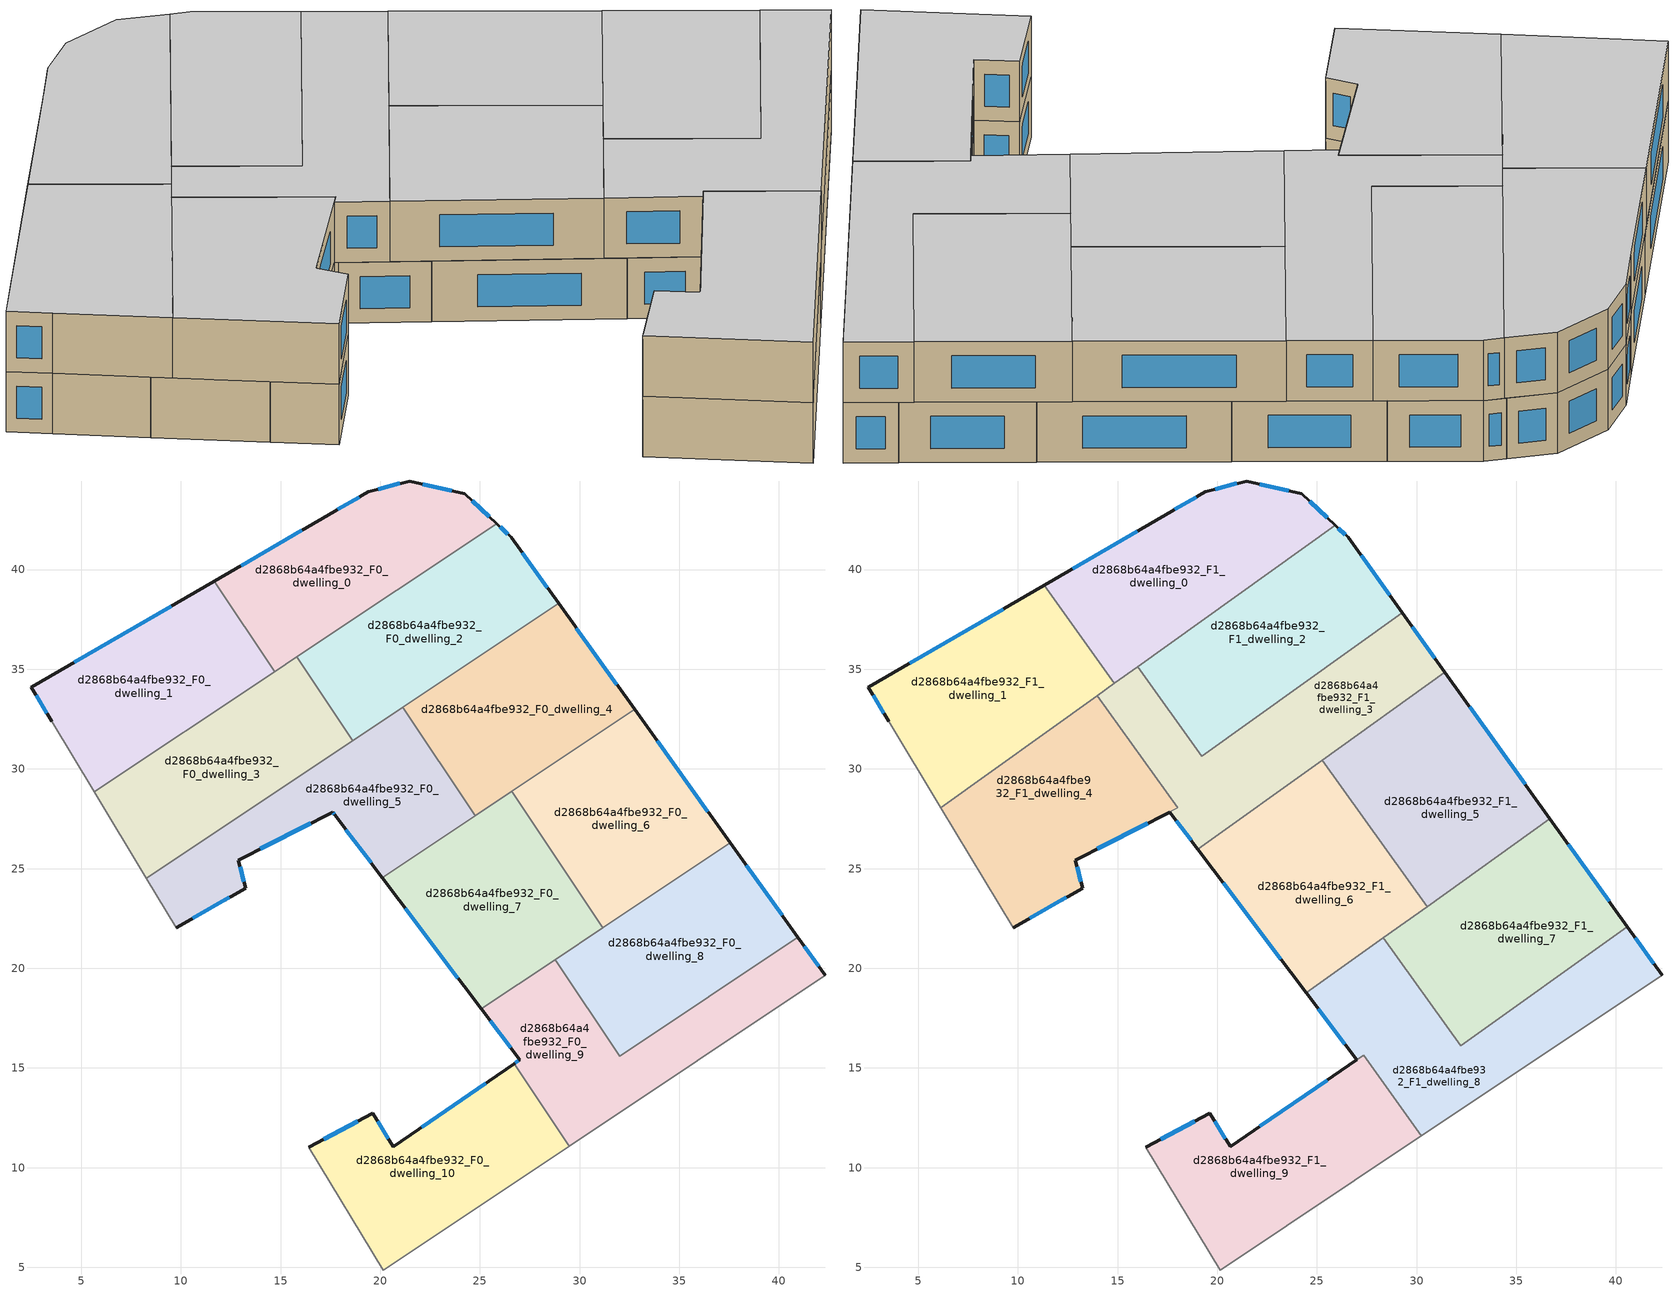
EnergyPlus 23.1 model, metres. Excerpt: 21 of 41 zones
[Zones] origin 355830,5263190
d2868b64a4fbe932_F0_dwelling_0
 floor ground (EU_floor_Construction): 24.25,43.8 25.84,42.3 14.7,34.87 11.67,39.42 17.41,42.74 19.41,43.92 21.48,44.44 z0
 wall outside (EU_wall_Construction): 25.84,42.3 24.25,43.8 21.48,44.44 19.41,43.92 17.41,42.74 11.67,39.42 z0:3
 wall to d2868b64a4fbe932_F0_dwelling_1 (EU_wall_Construction): 11.67,39.42 14.7,34.87 z0:3
 wall to d2868b64a4fbe932_F0_dwelling_2 (EU_wall_Construction): 15.81,35.62 25.84,42.3 z0:3
 wall to d2868b64a4fbe932_F0_dwelling_3 (EU_wall_Construction): 14.7,34.87 15.81,35.62 z0:3
 window (EU_Window_Construction): 25.47,42.65 24.62,43.45 / 16.06,41.96 13.02,40.2 / 18.94,43.64 17.88,43.02 / 20.99,44.32 19.89,44.04 / 23.6,43.95 22.13,44.29 z0.7:2.3
d2868b64a4fbe932_F0_dwelling_1
 floor ground (EU_floor_Construction): 11.67,39.42 14.7,34.87 5.66,28.85 3.51,32.4 2.5,34.1 z0
 wall outside (EU_wall_Construction): 11.67,39.42 2.5,34.1 3.51,32.4 z0:3
 wall adiabatic (EU_wall_Construction): 3.51,32.4 5.66,28.85 z0:3
 wall to d2868b64a4fbe932_F0_dwelling_3 (EU_wall_Construction): 5.66,28.85 14.7,34.87 z0:3
 window (EU_Window_Construction): 2.74,33.7 3.28,32.8 / 9.52,38.17 4.65,35.35 z0.7:2.3
d2868b64a4fbe932_F0_dwelling_10
 floor ground (EU_floor_Construction): 26.72,15.21 29.47,11.08 20.15,4.87 16.42,11.03 19.63,12.72 20.66,11.06 z0
 wall outside (EU_wall_Construction): 26.72,15.21 20.66,11.06 19.63,12.72 16.42,11.03 z0:3
 wall to d2868b64a4fbe932_F0_dwelling_9 (EU_wall_Construction): 29.47,11.08 26.72,15.21 z0:3
 wall adiabatic (EU_wall_Construction): 16.42,11.03 20.15,4.87 29.47,11.08 z0:3
 window (EU_Window_Construction): 20.41,11.45 19.87,12.33 / 25.29,14.24 22.08,12.03 / 18.87,12.32 17.17,11.43 z0.7:2.3
d2868b64a4fbe932_F0_dwelling_2
 floor ground (EU_floor_Construction): 26.58,41.62 28.95,38.31 18.61,31.42 15.81,35.62 25.84,42.3 z0
 wall outside (EU_wall_Construction): 28.95,38.31 26.58,41.62 25.84,42.3 z0:3
 wall to d2868b64a4fbe932_F0_dwelling_3 (EU_wall_Construction): 15.81,35.62 18.61,31.42 z0:3
 wall to d2868b64a4fbe932_F0_dwelling_4 (EU_wall_Construction): 21.14,33.1 28.95,38.31 z0:3
 wall to d2868b64a4fbe932_F0_dwelling_5 (EU_wall_Construction): 18.61,31.42 21.14,33.1 z0:3
 window (EU_Window_Construction): 28.39,39.08 27.13,40.84 / 26.4,41.78 26.02,42.14 z0.7:2.3
 ceiling adiabatic (EU_roof_Construction): 18.65,31.44 17.93,32.44 18.61,31.42 z3
d2868b64a4fbe932_F0_dwelling_3
 floor ground (EU_floor_Construction): 15.81,35.62 18.61,31.42 8.27,24.53 5.66,28.85 z0
 wall adiabatic (EU_wall_Construction): 5.66,28.85 8.27,24.53 z0:3
 wall to d2868b64a4fbe932_F0_dwelling_5 (EU_wall_Construction): 8.27,24.53 18.61,31.42 z0:3
 ceiling adiabatic (EU_roof_Construction): 18.61,31.42 17.93,32.44 16.01,35.13 13.98,33.68 16.57,30.06 z3
d2868b64a4fbe932_F0_dwelling_4
 floor ground (EU_floor_Construction): 28.95,38.31 32.76,32.98 24.77,27.66 21.14,33.1 z0
 wall outside (EU_wall_Construction): 32.76,32.98 28.95,38.31 z0:3
 wall to d2868b64a4fbe932_F0_dwelling_5 (EU_wall_Construction): 21.14,33.1 24.77,27.66 z0:3
 wall to d2868b64a4fbe932_F0_dwelling_6 (EU_wall_Construction): 26.59,28.87 32.76,32.98 z0:3
 wall to d2868b64a4fbe932_F0_dwelling_7 (EU_wall_Construction): 24.77,27.66 26.59,28.87 z0:3
 window (EU_Window_Construction): 31.87,34.23 29.84,37.06 z0.7:2.3
d2868b64a4fbe932_F0_dwelling_5
 floor ground (EU_floor_Construction): 21.14,33.1 24.77,27.66 20.1,24.54 17.72,27.7 17.62,27.84 12.88,25.42 13.25,24.02 9.78,22.04 8.27,24.53 z0
 wall outside (EU_wall_Construction): 9.78,22.04 13.25,24.02 12.88,25.42 17.62,27.84 17.72,27.7 20.1,24.54 z0:3
 wall adiabatic (EU_wall_Construction): 8.27,24.53 9.78,22.04 z0:3
 wall to d2868b64a4fbe932_F0_dwelling_7 (EU_wall_Construction): 20.1,24.54 24.77,27.66 z0:3
 window (EU_Window_Construction): 18.28,26.96 19.54,25.29 / 17.64,27.81 17.69,27.73 / 13.99,25.99 16.51,27.27 / 13.16,24.35 12.97,25.09 / 10.59,22.5 12.44,23.55 z0.7:2.3
d2868b64a4fbe932_F0_dwelling_6
 floor ground (EU_floor_Construction): 32.76,32.98 37.55,26.29 31.15,22.03 26.59,28.87 z0
 wall outside (EU_wall_Construction): 37.55,26.29 32.76,32.98 z0:3
 wall to d2868b64a4fbe932_F0_dwelling_7 (EU_wall_Construction): 26.59,28.87 31.15,22.03 z0:3
 wall to d2868b64a4fbe932_F0_dwelling_8 (EU_wall_Construction): 31.15,22.03 37.55,26.29 z0:3
 window (EU_Window_Construction): 36.43,27.86 33.89,31.41 z0.7:2.3
d2868b64a4fbe932_F0_dwelling_7
 floor ground (EU_floor_Construction): 26.59,28.87 31.15,22.03 25.07,17.97 20.1,24.54 z0
 wall outside (EU_wall_Construction): 20.1,24.54 25.07,17.97 z0:3
 wall to d2868b64a4fbe932_F0_dwelling_9 (EU_wall_Construction): 25.07,17.97 28.77,20.44 z0:3
 wall to d2868b64a4fbe932_F0_dwelling_8 (EU_wall_Construction): 28.77,20.44 31.15,22.03 z0:3
 window (EU_Window_Construction): 21.27,23 23.9,19.51 z0.7:2.3
d2868b64a4fbe932_F0_dwelling_8
 floor ground (EU_floor_Construction): 37.55,26.29 40.95,21.55 32.01,15.58 28.77,20.44 z0
 wall outside (EU_wall_Construction): 40.95,21.55 37.55,26.29 z0:3
 wall to d2868b64a4fbe932_F0_dwelling_9 (EU_wall_Construction): 28.77,20.44 32.01,15.58 40.95,21.55 z0:3
 window (EU_Window_Construction): 40.16,22.66 38.35,25.18 z0.7:2.3
 ceiling adiabatic (EU_roof_Construction): 40.56,22.1 37.55,26.29 29,20.59 32.21,16.12 z3
d2868b64a4fbe932_F0_dwelling_9
 floor ground (EU_floor_Construction): 40.95,21.55 42.32,19.64 29.47,11.08 26.72,15.21 27,15.41 25.07,17.97 28.77,20.44 32.01,15.58 z0
 wall outside (EU_wall_Construction): 42.32,19.64 40.95,21.55 / 25.07,17.97 27,15.41 26.72,15.21 z0:3
 wall adiabatic (EU_wall_Construction): 29.47,11.08 42.32,19.64 z0:3
 window (EU_Window_Construction): 42,20.09 41.27,21.1 / 26.93,15.36 26.78,15.26 / 25.52,17.37 26.55,16.01 z0.7:2.3
d2868b64a4fbe932_F1_dwelling_0
 floor to d2868b64a4fbe932_F0_dwelling_0 (EU_floor_Construction): 24.25,43.8 25.84,42.3 14.7,34.87 11.67,39.41 17.41,42.74 19.41,43.92 21.48,44.44 z3
 floor to d2868b64a4fbe932_F0_dwelling_2 (EU_floor_Construction): 25.92,42.23 16.1,35.19 15.81,35.62 25.84,42.3 z3
 floor to d2868b64a4fbe932_F0_dwelling_1 (EU_floor_Construction): 11.67,39.41 14.7,34.87 14.52,34.75 11.33,39.22 z3
 floor to d2868b64a4fbe932_F0_dwelling_3 (EU_floor_Construction): 15.81,35.62 16.1,35.19 14.85,34.3 14.52,34.75 z3
 wall outside (EU_wall_Construction): 25.92,42.23 24.25,43.8 21.48,44.44 19.41,43.92 17.41,42.74 11.33,39.22 z3:6
 wall to d2868b64a4fbe932_F1_dwelling_1 (EU_wall_Construction): 11.33,39.22 14.85,34.3 z3:6
 wall to d2868b64a4fbe932_F1_dwelling_2 (EU_wall_Construction): 16.01,35.13 25.92,42.23 z3:6
 wall to d2868b64a4fbe932_F1_dwelling_3 (EU_wall_Construction): 14.85,34.3 16.01,35.13 z3:6
 window (EU_Window_Construction): 25.53,42.6 24.64,43.43 / 15.98,41.91 12.76,40.04 / 18.94,43.64 17.88,43.02 / 20.99,44.32 19.89,44.04 / 23.6,43.95 22.13,44.29 z3.7:5.3
 ceiling to d2868b64a4fbe932_F2_dwelling_0 (EU_floor_Construction): 25.92,42.23 24.25,43.8 21.48,44.44 19.41,43.92 17.41,42.74 11.33,39.22 14.85,34.3 z6
d2868b64a4fbe932_F1_dwelling_1
 floor to d2868b64a4fbe932_F0_dwelling_1 (EU_floor_Construction): 11.33,39.22 14.52,34.75 5.66,28.85 3.51,32.4 2.5,34.1 z3
 floor to d2868b64a4fbe932_F0_dwelling_3 (EU_floor_Construction): 14.52,34.76 14.85,34.3 6.13,28.06 5.66,28.85 z3
 wall outside (EU_wall_Construction): 11.33,39.22 2.5,34.1 3.51,32.4 z3:6
 wall adiabatic (EU_wall_Construction): 3.51,32.4 6.13,28.06 z3:6
 wall to d2868b64a4fbe932_F1_dwelling_4 (EU_wall_Construction): 6.13,28.06 13.98,33.68 z3:6
 wall to d2868b64a4fbe932_F1_dwelling_3 (EU_wall_Construction): 13.98,33.68 14.85,34.3 z3:6
 window (EU_Window_Construction): 2.74,33.7 3.28,32.8 / 9.25,38.02 4.57,35.3 z3.7:5.3
 ceiling to d2868b64a4fbe932_F2_dwelling_1 (EU_floor_Construction): 14.85,34.3 11.33,39.22 2.5,34.1 3.51,32.4 6.13,28.06 z6
d2868b64a4fbe932_F1_dwelling_2
 floor to d2868b64a4fbe932_F0_dwelling_2 (EU_floor_Construction): 26.58,41.62 28.95,38.31 18.65,31.44 17.93,32.44 16.1,35.19 25.92,42.23 z3
 floor to d2868b64a4fbe932_F0_dwelling_4 (EU_floor_Construction): 28.95,38.31 29.29,37.83 21.64,32.36 21.14,33.1 z3
 floor to d2868b64a4fbe932_F0_dwelling_3 (EU_floor_Construction): 16.1,35.19 17.93,32.44 16.01,35.13 z3
 floor to d2868b64a4fbe932_F0_dwelling_5 (EU_floor_Construction): 21.14,33.1 21.64,32.36 19.23,30.63 18.65,31.44 z3
 wall outside (EU_wall_Construction): 29.29,37.83 26.58,41.62 25.92,42.23 z3:6
 wall to d2868b64a4fbe932_F1_dwelling_3 (EU_wall_Construction): 16.01,35.13 19.23,30.63 29.29,37.83 z3:6
 window (EU_Window_Construction): 28.65,38.72 27.21,40.73 / 26.42,41.76 26.08,42.08 z3.7:5.3
 ceiling to d2868b64a4fbe932_F2_dwelling_2 (EU_floor_Construction): 29.29,37.83 26.58,41.62 25.92,42.23 16.01,35.13 19.23,30.63 z6
d2868b64a4fbe932_F1_dwelling_3
 floor to d2868b64a4fbe932_F0_dwelling_4 (EU_floor_Construction): 29.29,37.83 31.42,34.85 23.67,29.3 21.64,32.36 z3
 floor to d2868b64a4fbe932_F0_dwelling_5 (EU_floor_Construction): 21.64,32.36 23.67,29.3 19.02,25.97 17.62,27.84 15.94,26.98 18.01,28.04 16.57,30.06 18.65,31.44 19.23,30.63 z3
 floor adiabatic (EU_floor_Construction): 16.01,35.13 18.65,31.44 16.57,30.06 13.98,33.68 z3; 18.01,28.04 15.94,26.98 12.88,25.42 z3
 wall outside (EU_wall_Construction): 31.42,34.85 29.29,37.83 / 12.88,25.42 17.62,27.84 19.02,25.97 z3:6
 wall to d2868b64a4fbe932_F1_dwelling_4 (EU_wall_Construction): 13.98,33.68 18.01,28.04 12.88,25.42 z3:6
 wall to d2868b64a4fbe932_F1_dwelling_6 (EU_wall_Construction): 19.02,25.97 25.27,30.45 z3:6
 wall to d2868b64a4fbe932_F1_dwelling_5 (EU_wall_Construction): 25.27,30.45 31.42,34.85 z3:6
 window (EU_Window_Construction): 30.92,35.55 29.79,37.13 / 17.95,27.4 18.69,26.41 / 13.99,25.99 16.51,27.27 z3.7:5.3
 ceiling to d2868b64a4fbe932_F2_dwelling_3 (EU_floor_Construction): 31.42,34.85 29.29,37.83 19.23,30.63 16.01,35.13 13.98,33.68 18.01,28.04 12.88,25.42 17.62,27.84 19.02,25.97 z6
d2868b64a4fbe932_F1_dwelling_4
 floor to d2868b64a4fbe932_F0_dwelling_3 (EU_floor_Construction): 13.98,33.68 16.57,30.06 8.27,24.53 6.13,28.06 z3
 floor to d2868b64a4fbe932_F0_dwelling_5 (EU_floor_Construction): 16.57,30.06 18.01,28.04 12.88,25.41 13.25,24.02 9.78,22.04 8.27,24.53 z3
 wall outside (EU_wall_Construction): 9.78,22.04 13.25,24.02 12.88,25.41 z3:6
 wall adiabatic (EU_wall_Construction): 6.13,28.06 9.78,22.04 z3:6
 window (EU_Window_Construction): 13.16,24.35 12.97,25.08 / 10.59,22.5 12.44,23.55 z3.7:5.3
 ceiling to d2868b64a4fbe932_F2_dwelling_4 (EU_floor_Construction): 13.25,24.02 12.88,25.41 18.01,28.04 13.98,33.68 6.13,28.06 9.78,22.04 z6
d2868b64a4fbe932_F1_dwelling_5
 floor to d2868b64a4fbe932_F0_dwelling_6 (EU_floor_Construction): 32.76,32.98 36.69,27.5 30.53,23.1 29.17,24.99 26.59,28.87 z3
 floor to d2868b64a4fbe932_F0_dwelling_4 (EU_floor_Construction): 31.42,34.85 32.76,32.98 26.46,28.78 25.27,30.45 z3
 floor to d2868b64a4fbe932_F0_dwelling_7 (EU_floor_Construction): 26.59,28.87 29.17,24.99 26.46,28.78 z3
 wall outside (EU_wall_Construction): 36.69,27.5 31.42,34.85 z3:6
 wall to d2868b64a4fbe932_F1_dwelling_6 (EU_wall_Construction): 25.27,30.45 30.53,23.1 z3:6
 wall to d2868b64a4fbe932_F1_dwelling_7 (EU_wall_Construction): 30.53,23.1 36.69,27.5 z3:6
 window (EU_Window_Construction): 35.45,29.23 32.66,33.12 z3.7:5.3
 ceiling to d2868b64a4fbe932_F2_dwelling_5 (EU_floor_Construction): 36.69,27.5 31.42,34.85 25.27,30.45 30.53,23.1 z6
d2868b64a4fbe932_F1_dwelling_6
 floor to d2868b64a4fbe932_F0_dwelling_5 (EU_floor_Construction): 23.67,29.3 24.77,27.66 20.1,24.55 19.02,25.97 z3
 floor to d2868b64a4fbe932_F0_dwelling_7 (EU_floor_Construction): 26.46,28.78 29.17,24.99 30.47,23.05 24.47,18.76 20.1,24.55 z3
 floor to d2868b64a4fbe932_F0_dwelling_6 (EU_floor_Construction): 29.17,24.99 30.53,23.1 30.47,23.05 z3
 floor to d2868b64a4fbe932_F0_dwelling_4 (EU_floor_Construction): 25.27,30.45 26.46,28.78 24.77,27.66 23.67,29.3 z3
 wall outside (EU_wall_Construction): 19.02,25.97 24.47,18.76 z3:6
 wall to d2868b64a4fbe932_F1_dwelling_8 (EU_wall_Construction): 24.47,18.76 28.33,21.53 z3:6
 wall to d2868b64a4fbe932_F1_dwelling_7 (EU_wall_Construction): 28.33,21.53 30.53,23.1 z3:6
 window (EU_Window_Construction): 20.3,24.28 23.19,20.46 z3.7:5.3
 ceiling to d2868b64a4fbe932_F2_dwelling_6 (EU_floor_Construction): 30.53,23.1 25.27,30.45 19.02,25.97 24.47,18.76 z6
d2868b64a4fbe932_F1_dwelling_7
 floor to d2868b64a4fbe932_F0_dwelling_6 (EU_floor_Construction): 36.69,27.5 37.55,26.29 31.15,22.03 30.47,23.05 30.53,23.1 z3
 floor to d2868b64a4fbe932_F0_dwelling_7 (EU_floor_Construction): 30.47,23.05 31.15,22.03 29,20.59 28.33,21.53 z3
 floor adiabatic (EU_floor_Construction): 37.55,26.29 36.69,27.5 30.53,23.1 30.47,23.05 36.69,27.5 40.56,22.1 32.21,16.12 29,20.59 z3
 wall outside (EU_wall_Construction): 40.56,22.1 36.69,27.5 z3:6
 wall to d2868b64a4fbe932_F1_dwelling_8 (EU_wall_Construction): 28.33,21.53 32.21,16.12 40.56,22.1 z3:6
 window (EU_Window_Construction): 39.65,23.37 37.6,26.23 z3.7:5.3
 ceiling to d2868b64a4fbe932_F2_dwelling_7 (EU_floor_Construction): 40.56,22.1 36.69,27.5 28.33,21.53 32.21,16.12 z6
d2868b64a4fbe932_F1_dwelling_8
 floor to d2868b64a4fbe932_F0_dwelling_7 (EU_floor_Construction): 28.33,21.53 29,20.59 25.07,17.97 24.47,18.76 z3
 floor to d2868b64a4fbe932_F0_dwelling_9 (EU_floor_Construction): 40.95,21.55 42.32,19.64 30.24,11.6 27.35,15.64 27,15.41 25.07,17.97 28.77,20.44 32.01,15.58 z3
 floor to d2868b64a4fbe932_F0_dwelling_8 (EU_floor_Construction): 40.56,22.1 40.95,21.55 32.01,15.58 28.77,20.44 29,20.59 32.21,16.12 z3
 wall outside (EU_wall_Construction): 42.32,19.64 40.56,22.1 / 24.47,18.76 27,15.41 z3:6
 wall adiabatic (EU_wall_Construction): 30.24,11.6 42.32,19.64 z3:6
 wall to d2868b64a4fbe932_F1_dwelling_9 (EU_wall_Construction): 27,15.41 27.35,15.64 30.24,11.6 z3:6
 window (EU_Window_Construction): 41.91,20.22 40.97,21.52 / 25.06,17.97 26.41,16.19 z3.7:5.3
 ceiling to d2868b64a4fbe932_F2_dwelling_8 (EU_floor_Construction): 42.32,19.64 40.56,22.1 32.21,16.12 28.33,21.53 24.47,18.76 27,15.41 27.35,15.64 30.24,11.6 z6
d2868b64a4fbe932_F1_dwelling_9
 floor to d2868b64a4fbe932_F0_dwelling_10 (EU_floor_Construction): 26.72,15.21 29.47,11.08 20.15,4.87 16.42,11.03 19.63,12.72 20.66,11.06 z3
 floor to d2868b64a4fbe932_F0_dwelling_9 (EU_floor_Construction): 27.35,15.64 30.24,11.6 29.47,11.08 26.72,15.21 z3
 wall outside (EU_wall_Construction): 27,15.4 20.66,11.06 20.65,11.07 19.63,12.72 16.42,11.03 z3:6
 wall adiabatic (EU_wall_Construction): 16.42,11.03 20.15,4.87 30.24,11.6 z3:6
 window (EU_Window_Construction): 18.87,12.32 17.17,11.43 / 20.41,11.46 19.87,12.33 / 25.51,14.38 22.15,12.08 z3.7:5.3
 ceiling to d2868b64a4fbe932_F2_dwelling_9 (EU_floor_Construction): 30.24,11.6 27.35,15.64 20.66,11.06 20.65,11.07 19.63,12.72 16.42,11.03 20.15,4.87 z6
[Building]
EU S2 Campaign: North Axis=0; Terrain=City; Solar Distribution=FullExterior
[Site:Location]
Budapest.Ferenc.Liszt.Intl.AP: Latitude=47.437; Longitude=19.256; Time Zone=1; Elevation=185
[SizingPeriod:WeatherFileDays]
AnnualSizingPeriod: Begin Month=1; Begin Day of Month=1; End Month=12; End Day of Month=31; Day of Week for Start Day=Monday; Use Weather File Daylight Saving Period=No; Use Weather File Rain and Snow Indicators=No
[MATERIAL]
EU_InternalMass_Material: Roughness=MediumRough; Thickness=0.1; Conductivity=1; Density=1800; Specific Heat=900; Thermal Absorptance=0.9; Solar Absorptance=0.7; Visible Absorptance=0.7
[MATERIAL:NOMASS] Roughness=MediumRough; Thermal Absorptance=0.9; Solar Absorptance=0.7; Visible Absorptance=0.7
Name | Thermal Resistance
EU_wall_NoMass | 0.832559
EU_roof_NoMass | 1.39638
EU_floor_NoMass | 0.872794
[WINDOWMATERIAL:SIMPLEGLAZINGSYSTEM]
EU_Window_SimpleGlazing: UFactor=2.79869; Solar Heat Gain Coefficient=0.75; Visible Transmittance=0.75
[CONSTRUCTION]
EU_wall_Construction: EU_wall_NoMass
EU_roof_Construction: EU_roof_NoMass
EU_floor_Construction: EU_floor_NoMass
EU_Window_Construction: EU_Window_SimpleGlazing
EU_InternalMass_Construction: EU_InternalMass_Material
[ZONE] Type=1; Multiplier=1; Ceiling Height=autocalculate; Floor Area=autocalculate; Part of Total Floor Area=Yes
Name | Volume
d2868b64a4fbe932_F0_dwelling_0; d2868b64a4fbe932_F0_dwelling_4 | 186.441
d2868b64a4fbe932_F1_dwelling_0 | 205.08
d2868b64a4fbe932_F0_dwelling_1; d2868b64a4fbe932_F0_dwelling_9 | 186.464
d2868b64a4fbe932_F1_dwelling_1 | 205.097
d2868b64a4fbe932_F0_dwelling_10 | 186.446
d2868b64a4fbe932_F0_dwelling_2 | 186.456
d2868b64a4fbe932_F1_dwelling_2 | 205.108
d2868b64a4fbe932_F0_dwelling_3 | 186.463
d2868b64a4fbe932_F1_dwelling_3 | 207.948
d2868b64a4fbe932_F1_dwelling_4 | 202.24
d2868b64a4fbe932_F0_dwelling_5 | 186.42
d2868b64a4fbe932_F1_dwelling_5 | 205.088
d2868b64a4fbe932_F0_dwelling_6 | 186.435
d2868b64a4fbe932_F1_dwelling_6 | 205.091
d2868b64a4fbe932_F0_dwelling_7 | 186.444
d2868b64a4fbe932_F1_dwelling_7 | 205.098
d2868b64a4fbe932_F0_dwelling_8 | 186.425
d2868b64a4fbe932_F1_dwelling_8 | 211.065
d2868b64a4fbe932_F1_dwelling_9 | 199.111
[INTERNALMASS] Construction=EU_InternalMass_Construction
Name | Zone or ZoneList | Surface Area
d2868b64a4fbe932_F0_dwelling_0_EU_InternalMass | d2868b64a4fbe932_F0_dwelling_0 | 62.1472
d2868b64a4fbe932_F0_dwelling_1_EU_InternalMass | d2868b64a4fbe932_F0_dwelling_1 | 62.1546
d2868b64a4fbe932_F0_dwelling_2_EU_InternalMass | d2868b64a4fbe932_F0_dwelling_2 | 62.1514
d2868b64a4fbe932_F0_dwelling_3_EU_InternalMass | d2868b64a4fbe932_F0_dwelling_3 | 62.1525
d2868b64a4fbe932_F0_dwelling_4_EU_InternalMass | d2868b64a4fbe932_F0_dwelling_4 | 62.1481
d2868b64a4fbe932_F0_dwelling_5_EU_InternalMass | d2868b64a4fbe932_F0_dwelling_5 | 62.1408
d2868b64a4fbe932_F0_dwelling_6_EU_InternalMass | d2868b64a4fbe932_F0_dwelling_6 | 62.1486
d2868b64a4fbe932_F0_dwelling_7_EU_InternalMass | d2868b64a4fbe932_F0_dwelling_7 | 62.1473
d2868b64a4fbe932_F0_dwelling_8_EU_InternalMass | d2868b64a4fbe932_F0_dwelling_8 | 62.1433
d2868b64a4fbe932_F0_dwelling_9_EU_InternalMass | d2868b64a4fbe932_F0_dwelling_9 | 62.1548
d2868b64a4fbe932_F0_dwelling_10_EU_InternalMass | d2868b64a4fbe932_F0_dwelling_10 | 62.1482
d2868b64a4fbe932_F1_dwelling_0_EU_InternalMass | d2868b64a4fbe932_F1_dwelling_0 | 68.3608
d2868b64a4fbe932_F1_dwelling_1_EU_InternalMass | d2868b64a4fbe932_F1_dwelling_1 | 68.3654
d2868b64a4fbe932_F1_dwelling_2_EU_InternalMass | d2868b64a4fbe932_F1_dwelling_2 | 68.37
d2868b64a4fbe932_F1_dwelling_3_EU_InternalMass | d2868b64a4fbe932_F1_dwelling_3 | 69.3286
d2868b64a4fbe932_F1_dwelling_4_EU_InternalMass | d2868b64a4fbe932_F1_dwelling_4 | 67.3883
d2868b64a4fbe932_F1_dwelling_5_EU_InternalMass | d2868b64a4fbe932_F1_dwelling_5 | 68.3634
d2868b64a4fbe932_F1_dwelling_6_EU_InternalMass | d2868b64a4fbe932_F1_dwelling_6 | 68.3643
d2868b64a4fbe932_F1_dwelling_7_EU_InternalMass | d2868b64a4fbe932_F1_dwelling_7 | 68.3647
d2868b64a4fbe932_F1_dwelling_8_EU_InternalMass | d2868b64a4fbe932_F1_dwelling_8 | 70.3553
d2868b64a4fbe932_F1_dwelling_9_EU_InternalMass | d2868b64a4fbe932_F1_dwelling_9 | 66.3674
[OTHEREQUIPMENT] Fuel Type=Electricity; Design Level Calculation Method=Watts/Area; Power per Zone Floor Area=1; Fraction Latent=0; Fraction Radiant=0; Fraction Lost=0; Carbon Dioxide Generation Rate=0; EndUse Subcategory=EU_Step8_InternalGains
Name | Zone or ZoneList or Space or SpaceList | Schedule
EU_Step8_InternalGain_d2868b64a4fbe932_F0_dwelling_0_f000 | d2868b64a4fbe932_F0_dwelling_0 | EU_Step8_GainSchedule_d2868b64a4fbe932_F0_dwelling_0_f000
EU_Step8_InternalGain_d2868b64a4fbe932_F0_dwelling_1_f000 | d2868b64a4fbe932_F0_dwelling_1 | EU_Step8_GainSchedule_d2868b64a4fbe932_F0_dwelling_1_f000
EU_Step8_InternalGain_d2868b64a4fbe932_F0_dwelling_2_f000 | d2868b64a4fbe932_F0_dwelling_2 | EU_Step8_GainSchedule_d2868b64a4fbe932_F0_dwelling_2_f000
EU_Step8_InternalGain_d2868b64a4fbe932_F0_dwelling_3_f000 | d2868b64a4fbe932_F0_dwelling_3 | EU_Step8_GainSchedule_d2868b64a4fbe932_F0_dwelling_3_f000
EU_Step8_InternalGain_d2868b64a4fbe932_F0_dwelling_4_f000 | d2868b64a4fbe932_F0_dwelling_4 | EU_Step8_GainSchedule_d2868b64a4fbe932_F0_dwelling_4_f000
EU_Step8_InternalGain_d2868b64a4fbe932_F0_dwelling_5_f000 | d2868b64a4fbe932_F0_dwelling_5 | EU_Step8_GainSchedule_d2868b64a4fbe932_F0_dwelling_5_f000
EU_Step8_InternalGain_d2868b64a4fbe932_F0_dwelling_6_f000 | d2868b64a4fbe932_F0_dwelling_6 | EU_Step8_GainSchedule_d2868b64a4fbe932_F0_dwelling_6_f000
EU_Step8_InternalGain_d2868b64a4fbe932_F0_dwelling_7_f000 | d2868b64a4fbe932_F0_dwelling_7 | EU_Step8_GainSchedule_d2868b64a4fbe932_F0_dwelling_7_f000
EU_Step8_InternalGain_d2868b64a4fbe932_F0_dwelling_8_f000 | d2868b64a4fbe932_F0_dwelling_8 | EU_Step8_GainSchedule_d2868b64a4fbe932_F0_dwelling_8_f000
EU_Step8_InternalGain_d2868b64a4fbe932_F0_dwelling_9_f000 | d2868b64a4fbe932_F0_dwelling_9 | EU_Step8_GainSchedule_d2868b64a4fbe932_F0_dwelling_9_f000
EU_Step8_InternalGain_d2868b64a4fbe932_F0_dwelling_10_f000 | d2868b64a4fbe932_F0_dwelling_10 | EU_Step8_GainSchedule_d2868b64a4fbe932_F0_dwelling_10_f000
EU_Step8_InternalGain_d2868b64a4fbe932_F1_dwelling_0_f000 | d2868b64a4fbe932_F1_dwelling_0 | EU_Step8_GainSchedule_d2868b64a4fbe932_F1_dwelling_0_f000
EU_Step8_InternalGain_d2868b64a4fbe932_F1_dwelling_1_f000 | d2868b64a4fbe932_F1_dwelling_1 | EU_Step8_GainSchedule_d2868b64a4fbe932_F1_dwelling_1_f000
EU_Step8_InternalGain_d2868b64a4fbe932_F1_dwelling_2_f000 | d2868b64a4fbe932_F1_dwelling_2 | EU_Step8_GainSchedule_d2868b64a4fbe932_F1_dwelling_2_f000
EU_Step8_InternalGain_d2868b64a4fbe932_F1_dwelling_3_f000 | d2868b64a4fbe932_F1_dwelling_3 | EU_Step8_GainSchedule_d2868b64a4fbe932_F1_dwelling_3_f000
EU_Step8_InternalGain_d2868b64a4fbe932_F1_dwelling_4_f000 | d2868b64a4fbe932_F1_dwelling_4 | EU_Step8_GainSchedule_d2868b64a4fbe932_F1_dwelling_4_f000
EU_Step8_InternalGain_d2868b64a4fbe932_F1_dwelling_5_f000 | d2868b64a4fbe932_F1_dwelling_5 | EU_Step8_GainSchedule_d2868b64a4fbe932_F1_dwelling_5_f000
EU_Step8_InternalGain_d2868b64a4fbe932_F1_dwelling_6_f000 | d2868b64a4fbe932_F1_dwelling_6 | EU_Step8_GainSchedule_d2868b64a4fbe932_F1_dwelling_6_f000
EU_Step8_InternalGain_d2868b64a4fbe932_F1_dwelling_7_f000 | d2868b64a4fbe932_F1_dwelling_7 | EU_Step8_GainSchedule_d2868b64a4fbe932_F1_dwelling_7_f000
EU_Step8_InternalGain_d2868b64a4fbe932_F1_dwelling_8_f000 | d2868b64a4fbe932_F1_dwelling_8 | EU_Step8_GainSchedule_d2868b64a4fbe932_F1_dwelling_8_f000
EU_Step8_InternalGain_d2868b64a4fbe932_F1_dwelling_9_f000 | d2868b64a4fbe932_F1_dwelling_9 | EU_Step8_GainSchedule_d2868b64a4fbe932_F1_dwelling_9_f000
[ZONEVENTILATION:DESIGNFLOWRATE] Schedule=EU_AlwaysOn; Design Flow Rate Calculation Method=AirChanges/Hour; Air Changes per Hour=0.475469; Ventilation Type=Natural; Fan Pressure Rise=0; Fan Total Efficiency=1; Constant Term Coefficient=1; Temperature Term Coefficient=0; Velocity Term Coefficient=0; Velocity Squared Term Coefficient=0; Minimum Indoor Temperature=-100; Maximum Indoor Temperature=100; Delta Temperature=-100; Minimum Outdoor Temperature=-100; Maximum Outdoor Temperature=100; Maximum Wind Speed=40
Name | Zone or ZoneList or Space or SpaceList
EU_ConstantAir_d2868b64a4fbe932_F0_dwelling_0 | d2868b64a4fbe932_F0_dwelling_0
EU_ConstantAir_d2868b64a4fbe932_F0_dwelling_1 | d2868b64a4fbe932_F0_dwelling_1
EU_ConstantAir_d2868b64a4fbe932_F0_dwelling_2 | d2868b64a4fbe932_F0_dwelling_2
EU_ConstantAir_d2868b64a4fbe932_F0_dwelling_3 | d2868b64a4fbe932_F0_dwelling_3
EU_ConstantAir_d2868b64a4fbe932_F0_dwelling_4 | d2868b64a4fbe932_F0_dwelling_4
EU_ConstantAir_d2868b64a4fbe932_F0_dwelling_5 | d2868b64a4fbe932_F0_dwelling_5
EU_ConstantAir_d2868b64a4fbe932_F0_dwelling_6 | d2868b64a4fbe932_F0_dwelling_6
EU_ConstantAir_d2868b64a4fbe932_F0_dwelling_7 | d2868b64a4fbe932_F0_dwelling_7
EU_ConstantAir_d2868b64a4fbe932_F0_dwelling_8 | d2868b64a4fbe932_F0_dwelling_8
EU_ConstantAir_d2868b64a4fbe932_F0_dwelling_9 | d2868b64a4fbe932_F0_dwelling_9
EU_ConstantAir_d2868b64a4fbe932_F0_dwelling_10 | d2868b64a4fbe932_F0_dwelling_10
EU_ConstantAir_d2868b64a4fbe932_F1_dwelling_0 | d2868b64a4fbe932_F1_dwelling_0
EU_ConstantAir_d2868b64a4fbe932_F1_dwelling_1 | d2868b64a4fbe932_F1_dwelling_1
EU_ConstantAir_d2868b64a4fbe932_F1_dwelling_2 | d2868b64a4fbe932_F1_dwelling_2
EU_ConstantAir_d2868b64a4fbe932_F1_dwelling_3 | d2868b64a4fbe932_F1_dwelling_3
EU_ConstantAir_d2868b64a4fbe932_F1_dwelling_4 | d2868b64a4fbe932_F1_dwelling_4
EU_ConstantAir_d2868b64a4fbe932_F1_dwelling_5 | d2868b64a4fbe932_F1_dwelling_5
EU_ConstantAir_d2868b64a4fbe932_F1_dwelling_6 | d2868b64a4fbe932_F1_dwelling_6
EU_ConstantAir_d2868b64a4fbe932_F1_dwelling_7 | d2868b64a4fbe932_F1_dwelling_7
EU_ConstantAir_d2868b64a4fbe932_F1_dwelling_8 | d2868b64a4fbe932_F1_dwelling_8
EU_ConstantAir_d2868b64a4fbe932_F1_dwelling_9 | d2868b64a4fbe932_F1_dwelling_9
[HVACTEMPLATE:THERMOSTAT] Constant Heating Setpoint=20; Constant Cooling Setpoint=50
EU_HeatOnly_d2868b64a4fbe932_F0_dwelling_0; EU_HeatOnly_d2868b64a4fbe932_F0_dwelling_1; EU_HeatOnly_d2868b64a4fbe932_F0_dwelling_2; EU_HeatOnly_d2868b64a4fbe932_F0_dwelling_3; EU_HeatOnly_d2868b64a4fbe932_F0_dwelling_4; EU_HeatOnly_d2868b64a4fbe932_F0_dwelling_5; EU_HeatOnly_d2868b64a4fbe932_F0_dwelling_6; EU_HeatOnly_d2868b64a4fbe932_F0_dwelling_7; EU_HeatOnly_d2868b64a4fbe932_F0_dwelling_8; EU_HeatOnly_d2868b64a4fbe932_F0_dwelling_9; EU_HeatOnly_d2868b64a4fbe932_F0_dwelling_10; EU_HeatOnly_d2868b64a4fbe932_F1_dwelling_0; EU_HeatOnly_d2868b64a4fbe932_F1_dwelling_1; EU_HeatOnly_d2868b64a4fbe932_F1_dwelling_2; EU_HeatOnly_d2868b64a4fbe932_F1_dwelling_3; EU_HeatOnly_d2868b64a4fbe932_F1_dwelling_4; EU_HeatOnly_d2868b64a4fbe932_F1_dwelling_5; EU_HeatOnly_d2868b64a4fbe932_F1_dwelling_6; EU_HeatOnly_d2868b64a4fbe932_F1_dwelling_7; EU_HeatOnly_d2868b64a4fbe932_F1_dwelling_8; EU_HeatOnly_d2868b64a4fbe932_F1_dwelling_9; EU_HeatOnly_d2868b64a4fbe932_F2_dwelling_0; EU_HeatOnly_d2868b64a4fbe932_F2_dwelling_1; EU_HeatOnly_d2868b64a4fbe932_F2_dwelling_2; EU_HeatOnly_d2868b64a4fbe932_F2_dwelling_3; EU_HeatOnly_d2868b64a4fbe932_F2_dwelling_4; EU_HeatOnly_d2868b64a4fbe932_F2_dwelling_5; EU_HeatOnly_d2868b64a4fbe932_F2_dwelling_6; EU_HeatOnly_d2868b64a4fbe932_F2_dwelling_7; EU_HeatOnly_d2868b64a4fbe932_F2_dwelling_8; EU_HeatOnly_d2868b64a4fbe932_F2_dwelling_9; EU_HeatOnly_d2868b64a4fbe932_F3_dwelling_0; EU_HeatOnly_d2868b64a4fbe932_F3_dwelling_1; EU_HeatOnly_d2868b64a4fbe932_F3_dwelling_2; EU_HeatOnly_d2868b64a4fbe932_F3_dwelling_3; EU_HeatOnly_d2868b64a4fbe932_F3_dwelling_4; EU_HeatOnly_d2868b64a4fbe932_F3_dwelling_5; EU_HeatOnly_d2868b64a4fbe932_F3_dwelling_6; EU_HeatOnly_d2868b64a4fbe932_F3_dwelling_7; EU_HeatOnly_d2868b64a4fbe932_F3_dwelling_8; EU_HeatOnly_d2868b64a4fbe932_F3_dwelling_9
[HVACTEMPLATE:ZONE:IDEALLOADSAIRSYSTEM] System Availability Schedule=EU_AlwaysOn; Maximum Heating Supply Air Temperature=50; Minimum Cooling Supply Air Temperature=13; Maximum Heating Supply Air Humidity Ratio=0.0156; Minimum Cooling Supply Air Humidity Ratio=0.0077; Heating Limit=NoLimit; Cooling Limit=NoLimit; Heating Availability Schedule=EU_AlwaysOn; Cooling Availability Schedule=EU_CoolingOff; Dehumidification Control Type=ConstantSensibleHeatRatio; Cooling Sensible Heat Ratio=0.7; Dehumidification Setpoint=60; Humidification Control Type=None; Humidification Setpoint=30; Outdoor Air Method=None; Outdoor Air Flow Rate per Person=0.00944; Outdoor Air Flow Rate per Zone Floor Area=0; Outdoor Air Flow Rate per Zone=0; Demand Controlled Ventilation Type=None; Outdoor Air Economizer Type=NoEconomizer; Heat Recovery Type=None; Sensible Heat Recovery Effectiveness=0.7; Latent Heat Recovery Effectiveness=0.65
Name | Template Thermostat
d2868b64a4fbe932_F0_dwelling_0 | EU_HeatOnly_d2868b64a4fbe932_F0_dwelling_0
d2868b64a4fbe932_F0_dwelling_1 | EU_HeatOnly_d2868b64a4fbe932_F0_dwelling_1
d2868b64a4fbe932_F0_dwelling_2 | EU_HeatOnly_d2868b64a4fbe932_F0_dwelling_2
d2868b64a4fbe932_F0_dwelling_3 | EU_HeatOnly_d2868b64a4fbe932_F0_dwelling_3
d2868b64a4fbe932_F0_dwelling_4 | EU_HeatOnly_d2868b64a4fbe932_F0_dwelling_4
d2868b64a4fbe932_F0_dwelling_5 | EU_HeatOnly_d2868b64a4fbe932_F0_dwelling_5
d2868b64a4fbe932_F0_dwelling_6 | EU_HeatOnly_d2868b64a4fbe932_F0_dwelling_6
d2868b64a4fbe932_F0_dwelling_7 | EU_HeatOnly_d2868b64a4fbe932_F0_dwelling_7
d2868b64a4fbe932_F0_dwelling_8 | EU_HeatOnly_d2868b64a4fbe932_F0_dwelling_8
d2868b64a4fbe932_F0_dwelling_9 | EU_HeatOnly_d2868b64a4fbe932_F0_dwelling_9
d2868b64a4fbe932_F0_dwelling_10 | EU_HeatOnly_d2868b64a4fbe932_F0_dwelling_10
d2868b64a4fbe932_F1_dwelling_0 | EU_HeatOnly_d2868b64a4fbe932_F1_dwelling_0
d2868b64a4fbe932_F1_dwelling_1 | EU_HeatOnly_d2868b64a4fbe932_F1_dwelling_1
d2868b64a4fbe932_F1_dwelling_2 | EU_HeatOnly_d2868b64a4fbe932_F1_dwelling_2
d2868b64a4fbe932_F1_dwelling_3 | EU_HeatOnly_d2868b64a4fbe932_F1_dwelling_3
d2868b64a4fbe932_F1_dwelling_4 | EU_HeatOnly_d2868b64a4fbe932_F1_dwelling_4
d2868b64a4fbe932_F1_dwelling_5 | EU_HeatOnly_d2868b64a4fbe932_F1_dwelling_5
d2868b64a4fbe932_F1_dwelling_6 | EU_HeatOnly_d2868b64a4fbe932_F1_dwelling_6
d2868b64a4fbe932_F1_dwelling_7 | EU_HeatOnly_d2868b64a4fbe932_F1_dwelling_7
d2868b64a4fbe932_F1_dwelling_8 | EU_HeatOnly_d2868b64a4fbe932_F1_dwelling_8
d2868b64a4fbe932_F1_dwelling_9 | EU_HeatOnly_d2868b64a4fbe932_F1_dwelling_9
[SIZING:ZONE] Zone Cooling Design Supply Air Temperature Input Method=SupplyAirTemperature; Zone Cooling Design Supply Air Temperature=13; Zone Heating Design Supply Air Temperature Input Method=SupplyAirTemperature; Zone Heating Design Supply Air Temperature=50; Zone Cooling Design Supply Air Humidity Ratio=0.008; Zone Heating Design Supply Air Humidity Ratio=0.008; Cooling Design Air Flow Method=DesignDay; Cooling Design Air Flow Rate=0; Cooling Minimum Air Flow per Zone Floor Area=0.000762; Cooling Minimum Air Flow=0; Cooling Minimum Air Flow Fraction=0.2; Heating Design Air Flow Method=DesignDay; Heating Design Air Flow Rate=0; Heating Maximum Air Flow per Zone Floor Area=0.002032; Heating Maximum Air Flow=0.141576; Heating Maximum Air Flow Fraction=0.3; Account for Dedicated Outdoor Air System=No; Dedicated Outdoor Air System Control Strategy=NeutralSupplyAir; Dedicated Outdoor Air Low Setpoint Temperature for Design=autosize; Dedicated Outdoor Air High Setpoint Temperature for Design=autosize; Zone Load Sizing Method=Sensible Load Only No Latent Load; Zone Latent Cooling Design Supply Air Humidity Ratio Input Method=HumidityRatioDifference; Zone Cooling Design Supply Air Humidity Ratio Difference=0.005; Zone Latent Heating Design Supply Air Humidity Ratio Input Method=HumidityRatioDifference; Zone Humidification Design Supply Air Humidity Ratio Difference=0.005
d2868b64a4fbe932_F0_dwelling_0; d2868b64a4fbe932_F0_dwelling_1; d2868b64a4fbe932_F0_dwelling_2; d2868b64a4fbe932_F0_dwelling_3; d2868b64a4fbe932_F0_dwelling_4; d2868b64a4fbe932_F0_dwelling_5; d2868b64a4fbe932_F0_dwelling_6; d2868b64a4fbe932_F0_dwelling_7; d2868b64a4fbe932_F0_dwelling_8; d2868b64a4fbe932_F0_dwelling_9; d2868b64a4fbe932_F0_dwelling_10; d2868b64a4fbe932_F1_dwelling_0; d2868b64a4fbe932_F1_dwelling_1; d2868b64a4fbe932_F1_dwelling_2; d2868b64a4fbe932_F1_dwelling_3; d2868b64a4fbe932_F1_dwelling_4; d2868b64a4fbe932_F1_dwelling_5; d2868b64a4fbe932_F1_dwelling_6; d2868b64a4fbe932_F1_dwelling_7; d2868b64a4fbe932_F1_dwelling_8; d2868b64a4fbe932_F1_dwelling_9
[SCHEDULE:CONSTANT]
Name | Hourly Value
EU_AlwaysOn | 1
EU_CoolingOff | 0
[SCHEDULE:FILE] Column Number=1; Rows to Skip at Top=0; Number of Hours of Data=8760; Column Separator=Comma; Interpolate to Timestep=No; Minutes per Item=60; Adjust Schedule for Daylight Savings=Yes
Name | File
EU_Step8_GainSchedule_d2868b64a4fbe932_F0_dwelling_0_f000 | ../../schedules/d2868b64a4fbe932/d2868b64a4fbe932_F0_dwelling_0_f000_gain.csv
EU_Step8_GainSchedule_d2868b64a4fbe932_F0_dwelling_1_f000 | ../../schedules/d2868b64a4fbe932/d2868b64a4fbe932_F0_dwelling_1_f000_gain.csv
EU_Step8_GainSchedule_d2868b64a4fbe932_F0_dwelling_2_f000 | ../../schedules/d2868b64a4fbe932/d2868b64a4fbe932_F0_dwelling_2_f000_gain.csv
EU_Step8_GainSchedule_d2868b64a4fbe932_F0_dwelling_3_f000 | ../../schedules/d2868b64a4fbe932/d2868b64a4fbe932_F0_dwelling_3_f000_gain.csv
EU_Step8_GainSchedule_d2868b64a4fbe932_F0_dwelling_4_f000 | ../../schedules/d2868b64a4fbe932/d2868b64a4fbe932_F0_dwelling_4_f000_gain.csv
EU_Step8_GainSchedule_d2868b64a4fbe932_F0_dwelling_5_f000 | ../../schedules/d2868b64a4fbe932/d2868b64a4fbe932_F0_dwelling_5_f000_gain.csv
EU_Step8_GainSchedule_d2868b64a4fbe932_F0_dwelling_6_f000 | ../../schedules/d2868b64a4fbe932/d2868b64a4fbe932_F0_dwelling_6_f000_gain.csv
EU_Step8_GainSchedule_d2868b64a4fbe932_F0_dwelling_7_f000 | ../../schedules/d2868b64a4fbe932/d2868b64a4fbe932_F0_dwelling_7_f000_gain.csv
EU_Step8_GainSchedule_d2868b64a4fbe932_F0_dwelling_8_f000 | ../../schedules/d2868b64a4fbe932/d2868b64a4fbe932_F0_dwelling_8_f000_gain.csv
EU_Step8_GainSchedule_d2868b64a4fbe932_F0_dwelling_9_f000 | ../../schedules/d2868b64a4fbe932/d2868b64a4fbe932_F0_dwelling_9_f000_gain.csv
EU_Step8_GainSchedule_d2868b64a4fbe932_F0_dwelling_10_f000 | ../../schedules/d2868b64a4fbe932/d2868b64a4fbe932_F0_dwelling_10_f000_gain.csv
EU_Step8_GainSchedule_d2868b64a4fbe932_F1_dwelling_0_f000 | ../../schedules/d2868b64a4fbe932/d2868b64a4fbe932_F1_dwelling_0_f000_gain.csv
EU_Step8_GainSchedule_d2868b64a4fbe932_F1_dwelling_1_f000 | ../../schedules/d2868b64a4fbe932/d2868b64a4fbe932_F1_dwelling_1_f000_gain.csv
EU_Step8_GainSchedule_d2868b64a4fbe932_F1_dwelling_2_f000 | ../../schedules/d2868b64a4fbe932/d2868b64a4fbe932_F1_dwelling_2_f000_gain.csv
EU_Step8_GainSchedule_d2868b64a4fbe932_F1_dwelling_3_f000 | ../../schedules/d2868b64a4fbe932/d2868b64a4fbe932_F1_dwelling_3_f000_gain.csv
EU_Step8_GainSchedule_d2868b64a4fbe932_F1_dwelling_4_f000 | ../../schedules/d2868b64a4fbe932/d2868b64a4fbe932_F1_dwelling_4_f000_gain.csv
EU_Step8_GainSchedule_d2868b64a4fbe932_F1_dwelling_5_f000 | ../../schedules/d2868b64a4fbe932/d2868b64a4fbe932_F1_dwelling_5_f000_gain.csv
EU_Step8_GainSchedule_d2868b64a4fbe932_F1_dwelling_6_f000 | ../../schedules/d2868b64a4fbe932/d2868b64a4fbe932_F1_dwelling_6_f000_gain.csv
EU_Step8_GainSchedule_d2868b64a4fbe932_F1_dwelling_7_f000 | ../../schedules/d2868b64a4fbe932/d2868b64a4fbe932_F1_dwelling_7_f000_gain.csv
EU_Step8_GainSchedule_d2868b64a4fbe932_F1_dwelling_8_f000 | ../../schedules/d2868b64a4fbe932/d2868b64a4fbe932_F1_dwelling_8_f000_gain.csv
EU_Step8_GainSchedule_d2868b64a4fbe932_F1_dwelling_9_f000 | ../../schedules/d2868b64a4fbe932/d2868b64a4fbe932_F1_dwelling_9_f000_gain.csv
